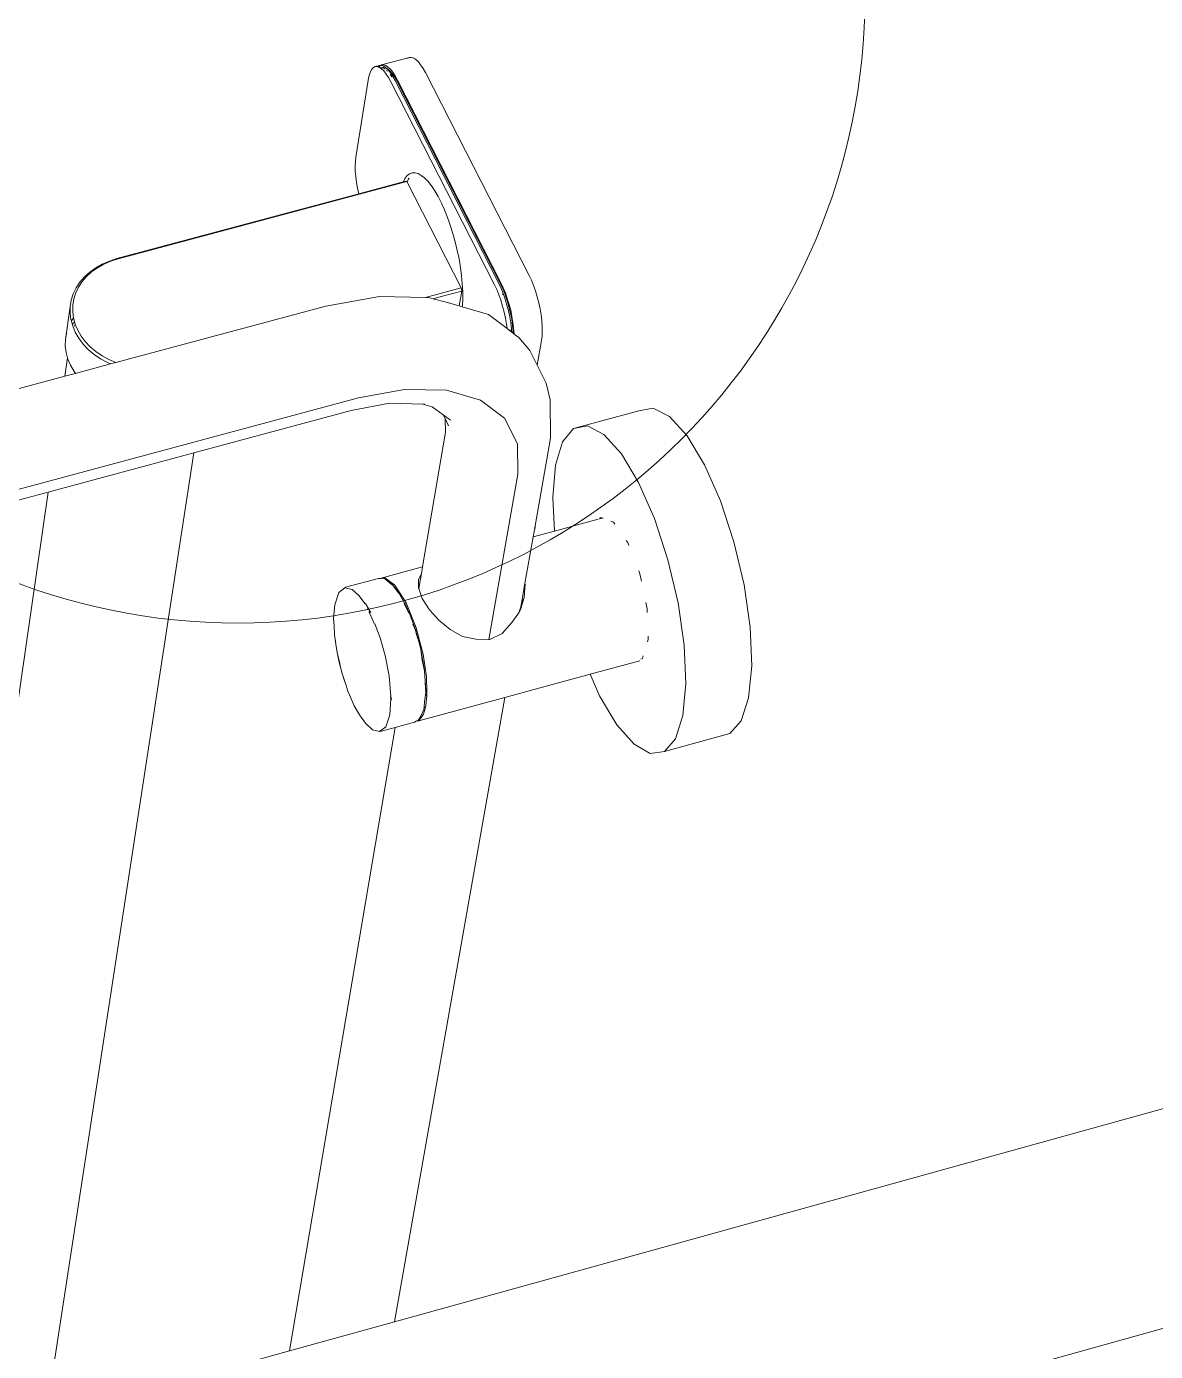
# Model space of a CAD drawing. Header units: millimetres. Extents: x 1634676 to 2568129, y -408635 to -190573.
# Drawn here: x 2505061 to 2505952, y -330909 to -329863 of the extents above; entities that cross this region are included whole.
import ezdxf

# ---------------------------------------------------------------- set-up
doc = ezdxf.new("R2010")
doc.units = ezdxf.units.MM
doc.header["$MEASUREMENT"] = 0
doc.layers.add('thin', color=250, linetype='Continuous', lineweight=5)

msp = doc.modelspace()

# ---------------------------------------------------------------- linework, layer by layer
at = {"layer": 'thin'}
for p, q in [((2505333.4, -329897), (2505334.7, -329895.7)), ((2505334.7, -329895.7), (2505336.1, -329895.1)), ((2505336.1, -329895.1), (2505339.5, -329894.2)), ((2505336.1, -329895.1), (2505337.7, -329895)), ((2505337.7, -329895), (2505337.8, -329895.1)), ((2505337.8, -329895.1), (2505338.1, -329894.8)), ((2505337.8, -329895.1), (2505338.8, -329895.4)), ((2505338.1, -329894.8), (2505339.5, -329894.2)), ((2505338.8, -329895.4), (2505339.8, -329894.4)), ((2505338.8, -329895.4), (2505339.4, -329895.6)), ((2505339.4, -329895.6), (2505340, -329896)), ((2505339.5, -329894.2), (2505340.3, -329894.1)), ((2505339.8, -329894.4), (2505340.3, -329894.1)), ((2505340.6, -329895.9), (2505340, -329896)), ((2505340, -329896), (2505340.3, -329896.2)), ((2505340.3, -329894.1), (2505341.2, -329893.7)), ((2505340.3, -329894.1), (2505341.1, -329894.1)), ((2505340.7, -329895.9), (2505340.3, -329896.2)), ((2505340.3, -329896.2), (2505341.1, -329896.8)), ((2505340.7, -329895.9), (2505340.6, -329895.9)), ((2505340.6, -329895.9), (2505340.7, -329895.9)), ((2505342.3, -329895.4), (2505340.7, -329895.9)), ((2505342.3, -329896.1), (2505340.7, -329895.9)), ((2505340.7, -329895.9), (2505340.7, -329895.9)), ((2505341.1, -329894.1), (2505342.8, -329894.7)), ((2505341.2, -329893.7), (2505363.3, -329887.8)), ((2505341.2, -329893.7), (2505342.8, -329893.7)), ((2505344, -329895.7), (2505342.3, -329895.4)), ((2505343.9, -329897), (2505342.3, -329896.1)), ((2505342.8, -329893.7), (2505344.5, -329894.2)), ((2505342.8, -329894.7), (2505344.5, -329895.9)), ((2505344.5, -329896), (2505344, -329895.7)), ((2505344.5, -329894.2), (2505346.2, -329895.4)), ((2505344.5, -329895.9), (2505344.8, -329896.2)), ((2505345.8, -329896.7), (2505344.8, -329896.2)), ((2505344.8, -329896.2), (2505346.4, -329897.6)), ((2505346.2, -329895.4), (2505348.1, -329897.2)), ((2505361.8, -329888.5), (2505361.7, -329888.6)), ((2505363.3, -329887.8), (2505361.8, -329888.5)), ((2505364.8, -329887.8), (2505363.3, -329887.8)), ((2505366.5, -329888.3), (2505364.8, -329887.8)), ((2505368.3, -329889.5), (2505366.5, -329888.3)), ((2505370.2, -329891.3), (2505368.3, -329889.5)), ((2505372, -329893.6), (2505370.2, -329891.3)), ((2505373.9, -329896.5), (2505372, -329893.6)), ((2505375.7, -329899.8), (2505373.9, -329896.5)), ((2505320.9, -329966.4), (2505330.9, -329904.2)), ((2505330.9, -329904.2), (2505331.5, -329901.3)), ((2505331.5, -329901.3), (2505332.4, -329898.9)), ((2505332.4, -329898.9), (2505333.4, -329897)), ((2505341.1, -329896.8), (2505343, -329898.5)), ((2505343, -329898.5), (2505344.8, -329900.9)), ((2505344.8, -329900.9), (2505346.7, -329903.7)), ((2505345.9, -329898.7), (2505345.1, -329898)), ((2505347.7, -329898.3), (2505345.8, -329896.7)), ((2505346.4, -329897.6), (2505348.2, -329900)), ((2505346.7, -329903.7), (2505348.5, -329907)), ((2505349.6, -329900.6), (2505347.7, -329898.3)), ((2505347.9, -329901), (2505347.8, -329900.9)), ((2505349.3, -329903), (2505347.9, -329901)), ((2505348.1, -329897.2), (2505349.9, -329899.5)), ((2505348.2, -329900), (2505350.1, -329902.8)), ((2505351.5, -329903.5), (2505349.6, -329900.6)), ((2505349.9, -329899.5), (2505351.8, -329902.3)), ((2505350.1, -329902.8), (2505351.9, -329906.1)), ((2505353.4, -329906.9), (2505351.5, -329903.5)), ((2505351.8, -329902.3), (2505353.6, -329905.7)), ((2505351.9, -329906.1), (2505433.7, -330066.3)), ((2505435.2, -330067), (2505353.4, -329906.9)), ((2505353.6, -329905.7), (2505435.4, -330065.8)), ((2505457.6, -330059.9), (2505375.7, -329899.8)), ((2505348.5, -329907), (2505430.3, -330067.2)), ((2505320.5, -329969.8), (2505320.9, -329966.4)), ((2505320.3, -329973.5), (2505320.5, -329969.8)), ((2505320.4, -329977.6), (2505320.3, -329973.5)), ((2505320.8, -329981.9), (2505320.4, -329977.6)), ((2505363.3, -329979.6), (2505361.4, -329981.1)), ((2505365.4, -329978.9), (2505363.3, -329979.6)), ((2505365.2, -329979.9), (2505365.3, -329979.9)), ((2505367.7, -329978.8), (2505365.4, -329978.9)), ((2505370, -329979.5), (2505367.7, -329978.8)), ((2505372.5, -329980.9), (2505370, -329979.5)), ((2505361.1, -329985.7), (2505133.1, -330046.7)), ((2505321.3, -329986.5), (2505320.8, -329981.9)), ((2505322.1, -329991.1), (2505321.3, -329986.5)), ((2505358.3, -329986), (2505323.1, -329995.5)), ((2505359.8, -329983.2), (2505358.3, -329986)), ((2505360.2, -329985.5), (2505358.3, -329986)), ((2505361.4, -329981.1), (2505359.8, -329983.2)), ((2505360.2, -329985.5), (2505361.1, -329985.7)), ((2505361.4, -329986.2), (2505361.1, -329985.7)), ((2505361.4, -329986.2), (2505362.4, -329983.6)), ((2505361.4, -329986.2), (2505403.9, -330069.7)), ((2505362.4, -329983.6), (2505362.8, -329983)), ((2505375.1, -329982.9), (2505372.5, -329980.9)), ((2505377.8, -329985.7), (2505375.1, -329982.9)), ((2505380.5, -329989.1), (2505377.8, -329985.7)), ((2505383.1, -329993.1), (2505380.5, -329989.1)), ((2505323.1, -329995.5), (2505132.2, -330046.6)), ((2505323.1, -329995.5), (2505322.1, -329991.1)), ((2505385.8, -329997.6), (2505383.1, -329993.1)), ((2505388.4, -330002.7), (2505385.8, -329997.6)), ((2505390.8, -330008.2), (2505388.4, -330002.7)), ((2505393.2, -330014.1), (2505390.8, -330008.2)), ((2505395.4, -330020.3), (2505393.2, -330014.1)), ((2505397.5, -330026.7), (2505395.4, -330020.3)), ((2505399.3, -330033.3), (2505397.5, -330026.7)), ((2505400.9, -330040.1), (2505399.3, -330033.3)), ((2505402.3, -330046.8), (2505400.9, -330040.1)), ((2505120.6, -330050.9), (2505115.4, -330053.8)), ((2505121.9, -330050.9), (2505116.8, -330053.8)), ((2505126.3, -330048.5), (2505120.6, -330050.9)), ((2505127.3, -330048.6), (2505121.9, -330050.9)), ((2505132.2, -330046.6), (2505126.3, -330048.5)), ((2505133.1, -330046.7), (2505127.3, -330048.6)), ((2505403.4, -330053.5), (2505402.3, -330046.8)), ((2505106.5, -330061), (2505102.9, -330065.1)), ((2505108.2, -330060.7), (2505104.7, -330064.7)), ((2505110.7, -330057.2), (2505106.5, -330061)), ((2505112.2, -330057), (2505108.2, -330060.7)), ((2505115.4, -330053.8), (2505110.7, -330057.2)), ((2505116.8, -330053.8), (2505112.2, -330057)), ((2505404.3, -330060.1), (2505403.4, -330053.5)), ((2505404.9, -330066.4), (2505404.3, -330060.1)), ((2505459.4, -330063.6), (2505457.6, -330059.9)), ((2505461.1, -330067.7), (2505459.4, -330063.6)), ((2505100, -330069.6), (2505097.7, -330074.4)), ((2505099.6, -330073.7), (2505098.1, -330078.4)), ((2505101.8, -330069.1), (2505099.6, -330073.7)), ((2505102.9, -330065.1), (2505100, -330069.6)), ((2505104.7, -330064.7), (2505101.8, -330069.1)), ((2505375.7, -330077.3), (2505403.9, -330069.7)), ((2505388.1, -330076.6), (2505404.4, -330072.2)), ((2505402.4, -330083.9), (2505404.4, -330072.2)), ((2505404.4, -330072.2), (2505403.9, -330069.7)), ((2505405.2, -330072.5), (2505404.9, -330066.4)), ((2505405.2, -330078.2), (2505405.2, -330072.5)), ((2505430.3, -330067.2), (2505432.1, -330071)), ((2505432.1, -330071), (2505433.8, -330075.1)), ((2505433.7, -330066.3), (2505435.5, -330070.1)), ((2505437.1, -330070.9), (2505435.2, -330067)), ((2505435.4, -330065.8), (2505437.2, -330069.6)), ((2505435.5, -330070.1), (2505437.2, -330074.2)), ((2505438.8, -330075.3), (2505437.1, -330070.9)), ((2505437.2, -330069.6), (2505438.9, -330073.7)), ((2505437.2, -330074.2), (2505438.7, -330078.6)), ((2505438.9, -330073.7), (2505440.4, -330078.1)), ((2505462.7, -330072.1), (2505461.1, -330067.7)), ((2505464.1, -330076.7), (2505462.7, -330072.1)), ((2505095.3, -330084.4), (2505091.5, -330110.5)), ((2505095.3, -330084.4), (2505095.2, -330089.5)), ((2505096.1, -330079.3), (2505095.3, -330084.4)), ((2505097.7, -330074.4), (2505096.1, -330079.3)), ((2505097.3, -330083.3), (2505097.2, -330088.3)), ((2505098.1, -330078.4), (2505097.3, -330083.3)), ((2505297.2, -330084), (2505131.2, -330128.6)), ((2505339.5, -330076.5), (2505297.2, -330084)), ((2505339.5, -330076.5), (2505375.7, -330077.3)), ((2505375.7, -330077.3), (2505378.1, -330077.3)), ((2505381.9, -330078.3), (2505378.1, -330077.3)), ((2505381.9, -330078.3), (2505388.1, -330076.6)), ((2505392.2, -330080.9), (2505381.9, -330078.3)), ((2505388, -330076.5), (2505388.1, -330076.6)), ((2505402.4, -330083.9), (2505392.2, -330080.9)), ((2505404.8, -330084.6), (2505402.4, -330083.9)), ((2505404.8, -330084.6), (2505405, -330083.5)), ((2505425.6, -330090.8), (2505404.8, -330084.6)), ((2505405, -330083.5), (2505405.2, -330078.2)), ((2505433.8, -330075.1), (2505435.3, -330079.5)), ((2505435.3, -330079.5), (2505436.7, -330084.1)), ((2505436.8, -330075.1), (2505436.5, -330074.3)), ((2505436.7, -330084.1), (2505437.9, -330088.8)), ((2505438.7, -330078.6), (2505440.1, -330083.2)), ((2505440.4, -330079.9), (2505438.8, -330075.3)), ((2505440.1, -330083.2), (2505441.3, -330087.9)), ((2505440.4, -330078.1), (2505441.8, -330082.7)), ((2505441.7, -330084.7), (2505440.4, -330079.9)), ((2505442.9, -330089.6), (2505441.7, -330084.7)), ((2505441.8, -330082.7), (2505443.1, -330087.4)), ((2505465.3, -330081.4), (2505464.1, -330076.7)), ((2505466.3, -330086.2), (2505465.3, -330081.4)), ((2505095.2, -330089.5), (2505095.8, -330094.6)), ((2505095.8, -330094.6), (2505096.2, -330095.9)), ((2505096.2, -330095.8), (2505097.8, -330093.4)), ((2505097.2, -330088.3), (2505097.8, -330093.3)), ((2505097.8, -330093.3), (2505099.1, -330098.2)), ((2505425.6, -330090.8), (2505440.2, -330101.8)), ((2505437.9, -330088.8), (2505438.9, -330093.5)), ((2505438.9, -330093.5), (2505439.7, -330098.3)), ((2505441.3, -330087.9), (2505442.4, -330092.6)), ((2505442.4, -330092.6), (2505443.2, -330097.3)), ((2505443.9, -330094.5), (2505442.9, -330089.6)), ((2505443.1, -330087.4), (2505444.1, -330092.2)), ((2505444.6, -330099.3), (2505443.9, -330094.5)), ((2505444.1, -330092.2), (2505444.9, -330096.9)), ((2505467.1, -330090.9), (2505466.3, -330086.2)), ((2505467.6, -330095.5), (2505467.1, -330090.9)), ((2505091.5, -330110.5), (2505092.4, -330105.4)), ((2505092.4, -330105.4), (2505092.5, -330105.1)), ((2505096.2, -330095.9), (2505096.2, -330095.8)), ((2505096.2, -330095.9), (2505097, -330099.1)), ((2505097, -330099.1), (2505097.7, -330097.6)), ((2505097, -330099.1), (2505097.2, -330099.7)), ((2505097.2, -330099.7), (2505099.3, -330104.7)), ((2505097.7, -330097.6), (2505098.2, -330096.9)), ((2505098.6, -330100), (2505099.3, -330098.6)), ((2505099.1, -330098.2), (2505099.3, -330098.6)), ((2505099.3, -330098.6), (2505101.2, -330103.1)), ((2505099.3, -330104.7), (2505102, -330109.5)), ((2505101.2, -330103.1), (2505103.8, -330107.7)), ((2505439.7, -330098.3), (2505440.2, -330101.8)), ((2505440.2, -330101.8), (2505443.2, -330104.2)), ((2505443.2, -330104.2), (2505443.1, -330102.9)), ((2505443.2, -330097.3), (2505443.7, -330101.9)), ((2505443.2, -330104.2), (2505443.9, -330104.7)), ((2505443.7, -330101.9), (2505443.9, -330104.7)), ((2505443.9, -330104.7), (2505445, -330105.5)), ((2505445, -330103.9), (2505444.6, -330099.3)), ((2505444.9, -330096.9), (2505445.4, -330101.5)), ((2505445, -330105.5), (2505445, -330103.9)), ((2505445, -330105.5), (2505445.8, -330106.1)), ((2505445.4, -330101.5), (2505445.8, -330105.8)), ((2505468, -330099.9), (2505467.6, -330095.5)), ((2505467.9, -330107.7), (2505468, -330104)), ((2505468, -330104), (2505468, -330099.9)), ((2505091.4, -330115.6), (2505091.5, -330110.5)), ((2505092.1, -330120.8), (2505091.4, -330115.6)), ((2505102, -330109.5), (2505105.5, -330114.1)), ((2505103.8, -330107.7), (2505107.2, -330112.1)), ((2505105.5, -330114.1), (2505109.5, -330118.3)), ((2505107.2, -330112.1), (2505111.1, -330116.2)), ((2505445.8, -330105.8), (2505445.8, -330106.1)), ((2505445.8, -330106.1), (2505449.4, -330108.9)), ((2505458.2, -330119), (2505449.4, -330108.9)), ((2505464, -330130.6), (2505467.4, -330111.1)), ((2505467.4, -330111.1), (2505467.9, -330107.7)), ((2505093.1, -330124.8), (2505091, -330139.4)), ((2505093.1, -330124.8), (2505092.1, -330120.8)), ((2505093.4, -330125.9), (2505093.1, -330124.8)), ((2505095.5, -330130.8), (2505093.4, -330125.9)), ((2505109.5, -330118.3), (2505114.1, -330122.2)), ((2505111.1, -330116.2), (2505115.5, -330120)), ((2505114.1, -330122.2), (2505119.2, -330125.7)), ((2505115.5, -330120), (2505120.5, -330123.4)), ((2505119.2, -330125.7), (2505124.8, -330128.7)), ((2505120.5, -330123.4), (2505125.8, -330126.3)), ((2505125.8, -330126.3), (2505131.2, -330128.6)), ((2505458.2, -330119), (2505464, -330130.6)), ((2505098.3, -330135.6), (2505095.5, -330130.8)), ((2505099.4, -330137.2), (2505098.3, -330135.6)), ((2505127.1, -330129.7), (2505099.4, -330137.2)), ((2505124.8, -330128.7), (2505127.1, -330129.7)), ((2505131.2, -330128.6), (2505127.1, -330129.7)), ((2505464, -330130.6), (2505471.1, -330144.9)), ((2505091, -330139.4), (2504934.9, -330181.3)), ((2505099.4, -330137.2), (2505091, -330139.4)), ((2505471.1, -330144.9), (2505474.2, -330158.1)), ((2505322.9, -330156.4), (2504906.7, -330268.5)), ((2505359.2, -330149.8), (2505322.9, -330156.4)), ((2505392.4, -330150.4), (2505359.2, -330149.8)), ((2505419.2, -330158.2), (2505392.4, -330150.4)), ((2505193, -330199.8), (2505317.1, -330166.4)), ((2505347.4, -330160.8), (2505317.1, -330166.4)), ((2505347.4, -330160.8), (2505373.7, -330161.4)), ((2505381.2, -330163.5), (2505373.7, -330161.4)), ((2505373.7, -330161.4), (2505375.2, -330161.4)), ((2505381.2, -330163.5), (2505389.7, -330169.9)), ((2505438.2, -330172.6), (2505419.2, -330158.2)), ((2505474.2, -330158.1), (2505474.6, -330188.2)), ((2505492.7, -330180.6), (2505544.4, -330166.6)), ((2505555.6, -330164.5), (2505544.4, -330166.6)), ((2505568.6, -330171.3), (2505555.6, -330164.5)), ((2505391.3, -330172.9), (2505389.7, -330169.9)), ((2505389.7, -330169.9), (2505395.5, -330174.2)), ((2505391.3, -330172.9), (2505391.5, -330183.6)), ((2505394.1, -330178.5), (2505391.3, -330172.9)), ((2505448.4, -330192.8), (2505438.2, -330172.6)), ((2505492.7, -330180.6), (2505503.8, -330178.5)), ((2505503.8, -330178.5), (2505516.7, -330185.3)), ((2505582.4, -330186.5), (2505568.6, -330171.3)), ((2505391.5, -330183.6), (2505373.4, -330289.8)), ((2505474.6, -330188.2), (2505462.4, -330257.4)), ((2505484.1, -330191.1), (2505492.7, -330180.6)), ((2505516.7, -330185.3), (2505530.5, -330200.6)), ((2505596.2, -330209.3), (2505582.4, -330186.5)), ((2505448.8, -330216.8), (2505448.4, -330192.8)), ((2505478.5, -330209.7), (2505484.1, -330191.1)), ((2505075.9, -330961.8), (2505193, -330199.8)), ((2505077.8, -330230.8), (2505193, -330199.8)), ((2505476.3, -330235), (2505478.5, -330209.7)), ((2505530.5, -330200.6), (2505544.1, -330223.4)), ((2505608.7, -330237.7), (2505596.2, -330209.3)), ((2505425.9, -330347.2), (2505448.8, -330216.8)), ((2504922.8, -330272.6), (2505077.8, -330230.8)), ((2505077.8, -330230.8), (2504976, -330935.5)), ((2505544.1, -330223.4), (2505556.7, -330251.8)), ((2505477.6, -330261.6), (2505476.3, -330235)), ((2505619.4, -330270.1), (2505608.7, -330237.7)), ((2505513.3, -330252), (2505514.1, -330250.8)), ((2505513.3, -330252), (2505515.5, -330251.3)), ((2505513.3, -330252), (2505513.3, -330252)), ((2505514.1, -330250.8), (2505515.5, -330251.3)), ((2505515.5, -330251.3), (2505516, -330251.5)), ((2505556.7, -330251.8), (2505567.3, -330284.2)), ((2505460.8, -330266.2), (2505477.6, -330261.6)), ((2505461.6, -330262), (2505460.8, -330266.2)), ((2505461.9, -330260.4), (2505461.6, -330262)), ((2505461.6, -330262), (2505462, -330260.7)), ((2505462.1, -330258.9), (2505461.9, -330260.4)), ((2505461.9, -330260.4), (2505462.1, -330259.8)), ((2505462.3, -330259.1), (2505462, -330260.7)), ((2505462, -330260.7), (2505462.1, -330259.8)), ((2505462.4, -330257.4), (2505462.1, -330258.9)), ((2505462.1, -330259.8), (2505462.1, -330258.9)), ((2505462.1, -330259.8), (2505462.3, -330259.1)), ((2505462.3, -330259.1), (2505462.4, -330257.4)), ((2505477.6, -330261.6), (2505512.2, -330252.3)), ((2505512.2, -330252.3), (2505512.2, -330252.2)), ((2505522.2, -330253.8), (2505524.3, -330254.6)), ((2505524.3, -330254.6), (2505525.3, -330256.1)), ((2505460.8, -330266.2), (2505454.3, -330303.1)), ((2505534.4, -330269.1), (2505535.5, -330270.7)), ((2505535.5, -330270.7), (2505536.4, -330273.1)), ((2505627.4, -330304.1), (2505619.4, -330270.1)), ((2505339.7, -330299), (2505373.4, -330289.8)), ((2505373.4, -330289.8), (2505372.6, -330295)), ((2505544.2, -330293.1), (2505545.1, -330295.3)), ((2505567.3, -330284.2), (2505575.4, -330318.3)), ((2505312.6, -330306), (2505338.8, -330299)), ((2505338.8, -330299), (2505339.7, -330299)), ((2505339.7, -330299), (2505340.8, -330299)), ((2505340.8, -330299), (2505343.6, -330298.4)), ((2505340.8, -330299), (2505341.8, -330298.9)), ((2505344.3, -330299.6), (2505341.8, -330298.9)), ((2505343.6, -330298.4), (2505351.6, -330304.4)), ((2505344.3, -330299.6), (2505350, -330304.2)), ((2505345, -330300.3), (2505344.3, -330299.6)), ((2505344.6, -330300.1), (2505344.5, -330300.1)), ((2505344.6, -330300.1), (2505344.6, -330300.1)), ((2505345, -330300.3), (2505348.5, -330303.2)), ((2505350, -330304.2), (2505348.5, -330303.2)), ((2505350.3, -330304.7), (2505348.7, -330303.4)), ((2505350, -330304.2), (2505355.2, -330311.1)), ((2505350.6, -330305.1), (2505350, -330304.2)), ((2505370.3, -330300), (2505372.6, -330295)), ((2505370.4, -330306.6), (2505370.3, -330300)), ((2505372.6, -330295), (2505370.5, -330306.9)), ((2505454.3, -330303.1), (2505451.6, -330318.6)), ((2505454.4, -330303.4), (2505453.8, -330314)), ((2505454.3, -330303.1), (2505454.4, -330303.4)), ((2505545.1, -330295.3), (2505546.3, -330301.1)), ((2505632.2, -330337.5), (2505627.4, -330304.1)), ((2505304.2, -330319.8), (2505307.4, -330310.1)), ((2505307.4, -330310.1), (2505312.2, -330306.3)), ((2505312.6, -330306), (2505312.2, -330306.3)), ((2505312.2, -330306.3), (2505317.8, -330307.6)), ((2505317.8, -330307.6), (2505323.2, -330312.4)), ((2505323.2, -330312.4), (2505328.1, -330319)), ((2505350.6, -330305.1), (2505350.3, -330304.7)), ((2505354.3, -330310), (2505350.6, -330305.1)), ((2505352.1, -330307.3), (2505350.6, -330305.1)), ((2505351.6, -330304.4), (2505360.5, -330318.3)), ((2505355.4, -330311.5), (2505355.2, -330311.1)), ((2505355.4, -330311.5), (2505355.3, -330311.3)), ((2505359.6, -330318.8), (2505355.4, -330311.5)), ((2505370.5, -330306.9), (2505370.4, -330306.6)), ((2505373.3, -330314.8), (2505370.5, -330306.9)), ((2505453.8, -330314), (2505451.3, -330322)), ((2505453.8, -330314), (2505451.6, -330318.6)), ((2505304.2, -330320.2), (2505303.3, -330330.4)), ((2505304.2, -330320.1), (2505304.2, -330319.8)), ((2505304.2, -330320.1), (2505304.2, -330320.2)), ((2505330.3, -330321.9), (2505328.5, -330318.7)), ((2505330.2, -330323.8), (2505330.3, -330321.9)), ((2505331.5, -330324), (2505330.3, -330321.9)), ((2505331.5, -330324), (2505331.4, -330326)), ((2505331.6, -330324.3), (2505331.5, -330324)), ((2505331.7, -330326.4), (2505331.6, -330324.3)), ((2505332.6, -330326), (2505331.6, -330324.3)), ((2505362.6, -330326.5), (2505359.1, -330318.8)), ((2505359.6, -330318.9), (2505359.6, -330318.8)), ((2505359.7, -330319.1), (2505359.6, -330318.9)), ((2505363.7, -330327.9), (2505359.7, -330319.1)), ((2505360.5, -330318.3), (2505368.5, -330338)), ((2505379.1, -330323.8), (2505373.3, -330314.8)), ((2505386.4, -330332), (2505379.1, -330323.8)), ((2505449.4, -330326.1), (2505451.1, -330321.5)), ((2505450.5, -330324.4), (2505449.4, -330326.1)), ((2505451.3, -330322), (2505450.5, -330324.4)), ((2505451.3, -330319.9), (2505451.1, -330321.5)), ((2505451.6, -330318.6), (2505451.3, -330319.9)), ((2505451.3, -330319.9), (2505451.3, -330322)), ((2505549.9, -330318), (2505550.9, -330323)), ((2505550.9, -330323), (2505551, -330326)), ((2505575.4, -330318.3), (2505580.2, -330351.6)), ((2505303.3, -330330.4), (2505303.4, -330334)), ((2505303.3, -330330.4), (2505303.5, -330333.2)), ((2505303.4, -330334), (2505303.5, -330333.2)), ((2505303.6, -330336.1), (2505303.4, -330334)), ((2505303.5, -330333.2), (2505303.6, -330336.1)), ((2505335.6, -330335), (2505331.8, -330326.6)), ((2505335.9, -330334.7), (2505340, -330345.8)), ((2505363.8, -330328.1), (2505363.7, -330327.9)), ((2505368.1, -330340), (2505363.8, -330328.1)), ((2505368, -330339.9), (2505365.9, -330335)), ((2505395.4, -330339.4), (2505386.4, -330332)), ((2505444.1, -330333.8), (2505436.3, -330342.5)), ((2505449.4, -330326.1), (2505444.1, -330333.8)), ((2505303.6, -330336.1), (2505304, -330343.6)), ((2505304, -330343.6), (2505304.9, -330350.5)), ((2505304, -330343.6), (2505304.8, -330349.1)), ((2505340, -330345.8), (2505343.9, -330359.8)), ((2505368.9, -330344.2), (2505368, -330339.9)), ((2505369.6, -330345.5), (2505368.1, -330340)), ((2505368.5, -330338), (2505370.3, -330344.9)), ((2505369.6, -330345.5), (2505369.3, -330345.8)), ((2505369.4, -330346.3), (2505369.7, -330346)), ((2505370.3, -330344.9), (2505369.6, -330345.5)), ((2505369.7, -330346), (2505369.6, -330345.5)), ((2505369.7, -330346), (2505370.3, -330345.1)), ((2505372.1, -330354.9), (2505369.7, -330346)), ((2505370.3, -330344.9), (2505370.3, -330345.1)), ((2505370.3, -330345.1), (2505374, -330358.8)), ((2505405.1, -330344.8), (2505395.4, -330339.4)), ((2505415.7, -330347), (2505405.1, -330344.8)), ((2505436.3, -330342.5), (2505426.5, -330347.3)), ((2505551.6, -330344.6), (2505551.6, -330347.1)), ((2505633.4, -330367.9), (2505632.2, -330337.5)), ((2505304.9, -330350.5), (2505304.8, -330349.1)), ((2505304.8, -330349.1), (2505305.4, -330352.7)), ((2505305.4, -330352.7), (2505304.9, -330350.5)), ((2505305.4, -330352.7), (2505306.3, -330358.7)), ((2505375, -330371.7), (2505372.1, -330354.9)), ((2505373.3, -330363.4), (2505372.1, -330354.9)), ((2505425.9, -330347.2), (2505415.7, -330347)), ((2505426.5, -330347.3), (2505425.9, -330347.2)), ((2505551.6, -330347.1), (2505551.1, -330348.9)), ((2505580.2, -330351.6), (2505581.5, -330382)), ((2505306.3, -330358.7), (2505308, -330366.5)), ((2505306.3, -330358.7), (2505307.8, -330364.9)), ((2505308, -330366.5), (2505307.8, -330364.9)), ((2505307.8, -330364.9), (2505308.7, -330369)), ((2505308.7, -330369), (2505308, -330366.5)), ((2505343.9, -330359.8), (2505347.1, -330375.8)), ((2505375, -330371.9), (2505373.3, -330363.4)), ((2505374, -330358.8), (2505376.6, -330376.6)), ((2505505.9, -330374.6), (2505545, -330364)), ((2505547.1, -330362.3), (2505545.9, -330362.7)), ((2505547.7, -330360.2), (2505547.1, -330362.3)), ((2505308.7, -330369), (2505310, -330374)), ((2505310, -330374), (2505312, -330380.3)), ((2505310, -330374), (2505311.6, -330379)), ((2505347.1, -330375.8), (2505348.5, -330392.3)), ((2505375, -330371.9), (2505375, -330371.7)), ((2505376, -330387.8), (2505375, -330371.9)), ((2505376.6, -330376.6), (2505377, -330388.8)), ((2505438.5, -330392.9), (2505505.9, -330374.6)), ((2505513.3, -330391.7), (2505505.9, -330374.6)), ((2505630.9, -330393.1), (2505633.4, -330367.9)), ((2505312, -330380.3), (2505311.6, -330379)), ((2505311.6, -330379), (2505312.8, -330382.6)), ((2505312.8, -330382.6), (2505312, -330380.3)), ((2505312.8, -330382.6), (2505314.5, -330387.9)), ((2505314.5, -330387.9), (2505316, -330391.4)), ((2505315.8, -330390.8), (2505314.5, -330387.9)), ((2505375.5, -330381.7), (2505376, -330387.8)), ((2505376, -330387.8), (2505375.6, -330387.4)), ((2505376, -330388.3), (2505376, -330387.8)), ((2505377, -330388.8), (2505376, -330387.8)), ((2505376, -330387.8), (2505376, -330388.4)), ((2505376, -330387.8), (2505376, -330387.8)), ((2505581.5, -330382), (2505579.1, -330407.2)), ((2505316, -330391.4), (2505315.8, -330390.8)), ((2505316.6, -330392.6), (2505315.8, -330390.8)), ((2505316.6, -330392.6), (2505316, -330391.4)), ((2505319.6, -330399.5), (2505316.6, -330392.6)), ((2505348.5, -330393.8), (2505347.7, -330406.6)), ((2505348.1, -330392.5), (2505348.2, -330392.7)), ((2505348.2, -330392.7), (2505348.1, -330392.5)), ((2505348.5, -330393.8), (2505348.1, -330393)), ((2505348.2, -330392.7), (2505348.5, -330393.3)), ((2505348.5, -330393.1), (2505348.2, -330392.7)), ((2505348.5, -330392.3), (2505348.5, -330393.1)), ((2505349, -330393.9), (2505348.5, -330393.1)), ((2505348.5, -330393.1), (2505348.5, -330393.3)), ((2505348.5, -330393.3), (2505349, -330394.3)), ((2505348.5, -330393.3), (2505348.5, -330393.8)), ((2505348.9, -330394.7), (2505348.5, -330393.8)), ((2505351.4, -330885.6), (2505438.5, -330392.9)), ((2505370.6, -330411.4), (2505438.5, -330392.9)), ((2505375.1, -330397.1), (2505374.8, -330399.7)), ((2505375.1, -330396.3), (2505375.7, -330390.8)), ((2505375.8, -330390.9), (2505375.1, -330397.1)), ((2505375.5, -330390.7), (2505375.7, -330390.8)), ((2505375.7, -330390.8), (2505376, -330388.4)), ((2505375.7, -330390.8), (2505375.8, -330390.9)), ((2505376, -330388.7), (2505375.8, -330390.9)), ((2505375.8, -330390.9), (2505376.9, -330391.8)), ((2505376, -330388.4), (2505376, -330388.3)), ((2505376, -330388.4), (2505376, -330388.7)), ((2505376.9, -330391.8), (2505376.2, -330399.2)), ((2505377, -330390), (2505376.9, -330391.8)), ((2505377, -330388.8), (2505377, -330390)), ((2505526.8, -330414.4), (2505513.3, -330391.7)), ((2505625, -330411.4), (2505630.9, -330393.1)), ((2505319.6, -330399.5), (2505323.6, -330406.7)), ((2505323.6, -330406.7), (2505328.4, -330413.3)), ((2505347.7, -330406.6), (2505344.5, -330416.1)), ((2505374.3, -330406.2), (2505370.6, -330411.4)), ((2505372.2, -330407.7), (2505370.6, -330410.3)), ((2505374.5, -330402.3), (2505372.2, -330407.7)), ((2505375.8, -330400.7), (2505374.3, -330406.2)), ((2505374.7, -330400.3), (2505374.5, -330402.3)), ((2505374.8, -330399.7), (2505374.7, -330400.3)), ((2505375.1, -330400.5), (2505374.7, -330400.3)), ((2505374.8, -330399.7), (2505375.1, -330400.5)), ((2505375.8, -330400.7), (2505375.1, -330400.5)), ((2505376.2, -330399.2), (2505375.8, -330400.7)), ((2505579.1, -330407.2), (2505573.3, -330425.5)), ((2505268.4, -330908.5), (2505351.9, -330416.7)), ((2505328.6, -330413.6), (2505328.4, -330413.3)), ((2505334.1, -330418.5), (2505328.6, -330413.6)), ((2505339.6, -330419.9), (2505334.1, -330418.5)), ((2505344.5, -330416.1), (2505339.6, -330419.9)), ((2505340.1, -330419.9), (2505351.9, -330416.7)), ((2505351.9, -330416.7), (2505367.1, -330412.5)), ((2505367.1, -330412.5), (2505368.5, -330411.7)), ((2505368.5, -330411.7), (2505370, -330410.9)), ((2505370.6, -330411.4), (2505368.5, -330411.7)), ((2505370.6, -330410.3), (2505370, -330410.9)), ((2505540.5, -330429.9), (2505526.8, -330414.4)), ((2505616.2, -330421.5), (2505625, -330411.4)), ((2505340.1, -330419.9), (2505339.6, -330419.9)), ((2505564.5, -330435.6), (2505616.2, -330421.5)), ((2505573.3, -330425.5), (2505564.5, -330435.6)), ((2505553.3, -330437.1), (2505540.5, -330429.9)), ((2505564.5, -330435.6), (2505553.3, -330437.1)), ((2505351.4, -330885.6), (2506151.8, -330663.9)), ((2503669.9, -331528.4), (2506231.1, -330814.7)), ((2505268.4, -330908.5), (2505351.4, -330885.6)), ((2505075.9, -330961.8), (2505268.4, -330908.5))]:
    msp.add_line(p, q, dxfattribs=at)
msp.add_circle((2505227.7, -329839), 495.2, dxfattribs=at)

doc.saveas('drawing.dxf')
